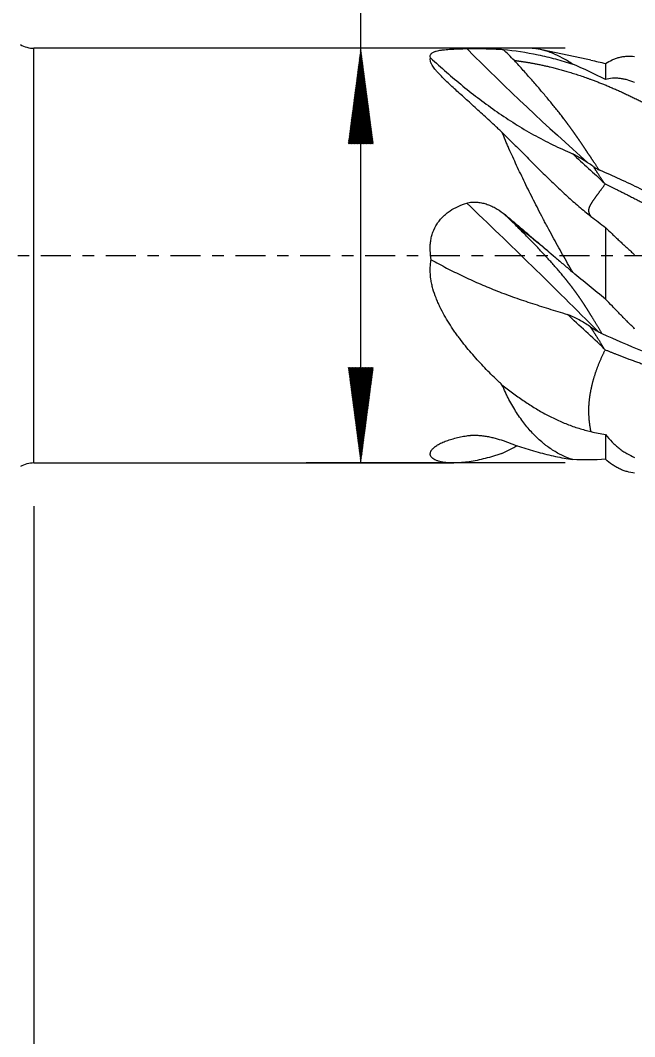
# Model space of a CAD drawing. Header units: millimetres. Extents: x -61 to 96, y -62 to 34.
# Drawn here: x 3.5 to 26, y -28.63 to 8.62 of the extents above; entities that cross this region are included whole.
import ezdxf

# ---------------------------------------------------------------- set-up
doc = ezdxf.new("R2010")
doc.units = ezdxf.units.MM
doc.linetypes.add('CENTER', pattern=[47.5, 22, -8.5, 8.5, -8.5])
for name, color, linetype in [('1', 4, 'Continuous'), ('SK2', 7, 'Continuous'), ('SK4', 2, 'CENTER')]:
    doc.layers.add(name, color=color, linetype=linetype)
doc.styles.add('iso_b_vert', font='simplex.shx')
doc.dimstyles.get("Standard").update_dxf_attribs({"dimtxt": 0.18, "dimasz": 0.18, "dimexe": 0.18, "dimexo": 0.0625, "dimgap": 0.09, "dimtad": 1, "dimzin": 0, "dimdsep": 52, "dimtxsty": 'Standard', "dimcen": 0.09, "dimadec": 0, "dimazin": 0, "dimtfac": 1, "dimtdec": 4, "dimtofl": 0, "dimtmove": 0, "dimatfit": 3, "dimfxl": 1, "dimtolj": 1, "dimtzin": 0, "dimarcsym": 0})

# ---------------------------------------------------------------- blocks, each defined once
blk = doc.blocks.new('_U0')
at = {"layer": 'SK2', "lineweight": 13}
for p, q in [((0, -1.5875), (0, -49.169225)), ((76, -9.6375), (76, -49.169225)), ((76, -47.169225), (0, -47.169225))]:
    blk.add_line(p, q, dxfattribs=at)
at = {"layer": 'SK2', "lineweight": 18}
for points in [[(0, -47.169225), (3.499998, -46.708441), (3.500002, -47.630009)], [(76, -47.169225), (72.500002, -47.630009), (72.499998, -46.708441)]]:
    blk.add_solid(points, dxfattribs=at)
at = {"layer": 'SK2', "lineweight": 18, "insert": (36.095034, -46.136591), "char_height": 3.5, "attachment_point": 7, "line_spacing_factor": 1.084337, "style": 'iso_b_vert'}
blk.add_mtext('\\W0.6740;76', dxfattribs=at)
blk = doc.blocks.new('_U2')
at = {"layer": 'SK2', "lineweight": 13}
for p, q in [((3.997679, -9.1875), (3.997679, -42.169225)), ((76, -9.6375), (76, -42.169225)), ((76, -40.169225), (3.997679, -40.169225))]:
    blk.add_line(p, q, dxfattribs=at)
at = {"layer": 'SK2', "lineweight": 18}
for points in [[(3.997679, -40.169225), (7.497677, -39.708441), (7.497681, -40.630009)], [(76, -40.169225), (72.500002, -40.630009), (72.499998, -39.708441)]]:
    blk.add_solid(points, dxfattribs=at)
at = {"layer": 'SK2', "lineweight": 18, "insert": (38.093873, -39.136591), "char_height": 3.5, "attachment_point": 7, "line_spacing_factor": 1.084337, "style": 'iso_b_vert'}
blk.add_mtext('\\W0.6740;72', dxfattribs=at)

msp = doc.modelspace()

# ---------------------------------------------------------------- hatches: boundary and pattern name
at = {"layer": 'SK2', "lineweight": 13}
h = msp.add_hatch(dxfattribs=at)
h.set_pattern_fill('ANSI31', color=256, scale=0.0062, style=0)
h.paths.add_polyline_path([(15.968, 7.6), (16.429, 4.1), (15.508, 4.1)])
h = msp.add_hatch(dxfattribs=at)
h.set_pattern_fill('ANSI31', color=256, scale=0.0062, style=0)
h.paths.add_polyline_path([(15.968, -7.6), (15.508, -4.1), (16.429, -4.1)])

# ---------------------------------------------------------------- linework, layer by layer
at = {"layer": '1', "lineweight": 13}
for p, q in [((3.998, 0), (3.998, 7.6)), ((3.998, -7.6), (3.998, 0))]:
    msp.add_line(p, q, dxfattribs=at)
at = {"layer": '1', "lineweight": 18}
for p, q in [((22.141, 7.6), (3.998, 7.6)), ((3.998, -7.6), (19.372, -7.6))]:
    msp.add_line(p, q, dxfattribs=at)
for centre, start, end in [((3.998, 8.6), 240, 270), ((3.998, -8.6), 90, 120)]:
    msp.add_arc(centre, 1, start, end, dxfattribs=at)
at = {"layer": '1', "lineweight": 13}
for centre, major_axis, ratio, start_param, end_param in [((32.774, 56.264), (33.483, -65.058), 0.536783, -1.034825, -0.940637), ((32.774, 53.386), (35.331, -64.073), 0.51584, -1.006905, -0.982443), ((32.774, -33.511), (47.047, -56.038), 0.201331, 1.97454, 2.076612), ((32.774, -40.65), (45.947, -56.943), 0.266063, 2.05303, 2.081405)]:
    msp.add_ellipse(centre, major_axis=major_axis, ratio=ratio, start_param=start_param, end_param=end_param, dxfattribs=at)
at = {"layer": '1', "lineweight": 18}
for points, degree, knots in [([(18.52, 7.247), (18.51, 7.278), (18.507, 7.307), (18.516, 7.348), (18.521, 7.362), (18.532, 7.381), (18.536, 7.387), (18.546, 7.399), (18.552, 7.405), (18.582, 7.433), (18.616, 7.453), (18.671, 7.475), (18.683, 7.479), (18.707, 7.487), (18.746, 7.499), (18.819, 7.516), (18.885, 7.528), (18.938, 7.535), (18.956, 7.538), (18.993, 7.543), (19.012, 7.545), (19.11, 7.555), (19.193, 7.562), (19.324, 7.57), (19.369, 7.572), (19.461, 7.576), (19.508, 7.578), (19.651, 7.583), (19.749, 7.585), (19.848, 7.587)], 3, [0, 0, 0, 0, 0.125, 0.125, 0.1875, 0.1875, 0.21875, 0.21875, 0.25, 0.25, 0.375, 0.375, 0.40625, 0.40625, 0.4375, 0.5, 0.5625, 0.5625, 0.59375, 0.59375, 0.625, 0.625, 0.75, 0.75, 0.8125, 0.8125, 0.875, 0.875, 1, 1, 1, 1]), ([(19.848, 7.587), (19.877, 7.588), (19.906, 7.588), (19.95, 7.589), (19.965, 7.589), (19.995, 7.589), (20.01, 7.589), (20.086, 7.59), (20.146, 7.59), (20.236, 7.589), (20.265, 7.589), (20.31, 7.589), (20.325, 7.589), (20.355, 7.588), (20.37, 7.588), (20.444, 7.587), (20.501, 7.586), (20.615, 7.584), (20.671, 7.583), (20.78, 7.579), (20.834, 7.577), (20.913, 7.573), (20.939, 7.572), (20.99, 7.569), (21.016, 7.568), (21.09, 7.563), (21.139, 7.56), (21.186, 7.556)], 3, [0, 0, 0, 0, 0.0625, 0.0625, 0.09375, 0.09375, 0.125, 0.125, 0.25, 0.25, 0.3125, 0.3125, 0.34375, 0.34375, 0.375, 0.375, 0.5, 0.5, 0.625, 0.625, 0.75, 0.75, 0.8125, 0.8125, 0.875, 0.875, 1, 1, 1, 1]), ([(21.185, 7.556), (21.611, 7.517), (22.035, 7.452), (22.672, 7.316), (22.884, 7.265), (23.203, 7.178), (23.309, 7.148), (23.522, 7.084), (23.629, 7.051), (23.735, 7.016)], 3, [0, 0, 0, 0, 0.5, 0.5, 0.75, 0.75, 0.875, 0.875, 1, 1, 1, 1]), ([(23.735, 7.016), (23.608, 7.1), (23.482, 7.175), (23.235, 7.308), (23.113, 7.366), (22.933, 7.439), (22.873, 7.461), (22.784, 7.491), (22.755, 7.5), (22.696, 7.517), (22.667, 7.525), (22.521, 7.563), (22.408, 7.583), (22.244, 7.598), (22.19, 7.6), (22.138, 7.6)], 3, [0, 0, 0, 0, 0.222674, 0.222674, 0.445347, 0.445347, 0.556684, 0.556684, 0.612353, 0.612353, 0.668021, 0.668021, 0.890695, 0.890695, 1, 1, 1, 1]), ([(21.14, 4.52), (21.103, 4.555), (21.065, 4.591), (20.991, 4.661), (20.953, 4.696), (20.842, 4.801), (20.768, 4.87), (20.548, 5.074), (20.403, 5.207), (20.118, 5.466), (19.978, 5.592), (19.773, 5.777), (19.706, 5.837), (19.573, 5.958), (19.508, 6.017), (19.38, 6.133), (19.318, 6.19), (19.197, 6.303), (19.138, 6.358), (19.026, 6.466), (18.972, 6.519), (18.869, 6.624), (18.821, 6.675), (18.765, 6.737), (18.754, 6.75), (18.733, 6.775), (18.701, 6.812), (18.673, 6.848), (18.619, 6.918), (18.589, 6.964), (18.559, 7.019), (18.553, 7.03), (18.543, 7.052), (18.538, 7.062), (18.526, 7.094), (18.52, 7.115), (18.507, 7.175), (18.508, 7.212), (18.52, 7.247)], 3, [0, 0, 0, 0, 0.03125, 0.03125, 0.0625, 0.0625, 0.125, 0.125, 0.25, 0.25, 0.375, 0.375, 0.4375, 0.4375, 0.5, 0.5, 0.5625, 0.5625, 0.625, 0.625, 0.6875, 0.6875, 0.75, 0.75, 0.765625, 0.765625, 0.78125, 0.8125, 0.8125, 0.875, 0.875, 0.890625, 0.890625, 0.90625, 0.90625, 0.9375, 0.9375, 1, 1, 1, 1]), ([(18.52, 7.247), (18.713, 7.07), (18.909, 6.895), (19.305, 6.551), (19.505, 6.382), (19.911, 6.051), (20.117, 5.889), (20.535, 5.572), (20.747, 5.418), (21.177, 5.118), (21.396, 4.973), (21.841, 4.694), (22.067, 4.56), (22.527, 4.304), (22.761, 4.182), (23.237, 3.95), (23.478, 3.84), (23.723, 3.736)], 3, [0, 0, 0, 0, 0.125, 0.125, 0.25, 0.25, 0.375, 0.375, 0.5, 0.5, 0.625, 0.625, 0.75, 0.75, 0.875, 0.875, 1, 1, 1, 1]), ([(24.706, 3.138), (24.697, 3.15), (24.68, 3.174), (24.655, 3.21), (24.631, 3.246), (24.607, 3.28), (24.584, 3.314), (24.562, 3.347), (24.54, 3.379), (24.519, 3.41), (24.498, 3.44), (24.478, 3.47), (24.459, 3.499), (24.441, 3.526), (24.423, 3.553), (24.405, 3.579), (24.389, 3.604), (24.373, 3.629), (24.357, 3.652), (24.342, 3.674), (24.328, 3.696), (24.315, 3.716), (24.302, 3.736), (24.29, 3.755), (24.278, 3.772), (24.267, 3.789), (24.257, 3.805), (24.247, 3.82), (24.238, 3.834), (24.23, 3.846), (24.222, 3.858), (24.215, 3.869), (24.208, 3.879), (24.203, 3.888), (24.197, 3.896), (24.193, 3.903), (24.189, 3.909), (24.186, 3.914), (24.183, 3.918), (24.181, 3.921), (24.18, 3.923), (24.177, 3.928), (24.172, 3.935), (24.165, 3.945), (24.159, 3.955), (24.152, 3.965), (24.145, 3.975), (24.139, 3.984), (24.132, 3.994), (24.125, 4.004), (24.119, 4.014), (24.112, 4.024), (24.105, 4.034), (24.098, 4.044), (24.092, 4.054), (24.085, 4.064), (24.078, 4.074), (24.072, 4.084), (24.065, 4.094), (24.058, 4.104), (24.051, 4.113), (24.045, 4.123), (24.038, 4.133), (24.031, 4.143), (24.024, 4.153), (24.018, 4.163), (24.011, 4.173), (24.004, 4.183), (23.997, 4.193), (23.991, 4.202), (23.984, 4.212), (23.977, 4.222), (23.97, 4.232), (23.964, 4.242), (23.957, 4.252), (23.95, 4.261), (23.943, 4.271), (23.936, 4.281), (23.93, 4.291), (23.923, 4.301), (23.916, 4.31), (23.909, 4.32), (23.902, 4.33), (23.896, 4.34), (23.889, 4.35), (23.882, 4.359), (23.875, 4.369), (23.868, 4.379), (23.862, 4.389), (23.855, 4.398), (23.848, 4.408), (23.841, 4.418), (23.834, 4.427), (23.827, 4.437), (23.821, 4.447), (23.814, 4.457), (23.807, 4.466), (23.8, 4.476), (23.793, 4.486), (23.786, 4.495), (23.779, 4.505), (23.773, 4.515), (23.766, 4.524), (23.759, 4.534), (23.752, 4.544), (23.745, 4.553), (23.738, 4.563), (23.731, 4.572), (23.724, 4.582), (23.718, 4.592), (23.711, 4.601), (23.704, 4.611), (23.697, 4.62), (23.69, 4.63), (23.683, 4.64), (23.676, 4.649), (23.669, 4.659), (23.662, 4.668), (23.655, 4.678), (23.648, 4.687), (23.642, 4.697), (23.635, 4.706), (23.628, 4.716), (23.621, 4.725), (23.614, 4.735), (23.607, 4.744), (23.6, 4.754), (23.593, 4.763), (23.586, 4.773), (23.579, 4.782), (23.572, 4.791), (23.565, 4.801), (23.558, 4.81), (23.551, 4.82), (23.544, 4.829), (23.537, 4.838), (23.53, 4.848), (23.523, 4.857), (23.517, 4.867), (23.51, 4.876), (23.503, 4.885), (23.496, 4.895), (23.489, 4.904), (23.482, 4.913), (23.475, 4.923), (23.468, 4.932), (23.461, 4.941), (23.454, 4.95), (23.447, 4.96), (23.44, 4.969), (23.433, 4.978), (23.426, 4.987), (23.419, 4.997), (23.412, 5.006), (23.405, 5.015), (23.363, 5.07), (23.286, 5.17), (23.17, 5.318), (23.049, 5.469), (22.924, 5.623), (22.794, 5.78), (22.659, 5.941), (22.52, 6.104), (22.376, 6.271), (22.228, 6.442), (22.076, 6.615), (21.919, 6.792), (21.758, 6.972), (21.648, 7.093), (21.593, 7.154)], 3, [0, 0, 0, 0, 0.009684, 0.019126, 0.028325, 0.037283, 0.046, 0.054474, 0.062706, 0.070696, 0.078444, 0.085951, 0.093215, 0.100238, 0.107019, 0.113558, 0.119854, 0.12591, 0.131723, 0.137294, 0.142624, 0.147712, 0.152557, 0.157162, 0.161524, 0.165645, 0.169524, 0.173161, 0.176557, 0.179711, 0.182623, 0.185293, 0.187722, 0.189909, 0.191855, 0.193559, 0.195022, 0.196242, 0.197222, 0.197959, 0.198455, 0.19871, 0.201151, 0.20359, 0.206028, 0.208464, 0.210898, 0.213331, 0.215761, 0.21819, 0.220617, 0.223043, 0.225466, 0.227888, 0.230308, 0.232727, 0.235143, 0.237558, 0.239971, 0.242382, 0.244792, 0.2472, 0.249606, 0.25201, 0.254413, 0.256813, 0.259213, 0.26161, 0.264005, 0.266399, 0.268791, 0.271182, 0.27357, 0.275957, 0.278342, 0.280725, 0.283107, 0.285487, 0.287865, 0.290241, 0.292616, 0.294989, 0.29736, 0.299729, 0.302097, 0.304463, 0.306827, 0.309189, 0.31155, 0.313909, 0.316266, 0.318622, 0.320975, 0.323327, 0.325678, 0.328026, 0.330373, 0.332718, 0.335061, 0.337403, 0.339743, 0.342081, 0.344418, 0.346752, 0.349085, 0.351417, 0.353746, 0.356074, 0.3584, 0.360724, 0.363047, 0.365368, 0.367687, 0.370005, 0.372321, 0.374635, 0.376947, 0.379258, 0.381567, 0.383874, 0.386179, 0.388483, 0.390785, 0.393085, 0.395384, 0.397681, 0.399976, 0.40227, 0.404562, 0.406852, 0.40914, 0.411427, 0.413712, 0.415995, 0.418277, 0.420557, 0.422835, 0.425112, 0.427386, 0.429659, 0.431931, 0.434201, 0.436469, 0.438735, 0.441, 0.443263, 0.445524, 0.447783, 0.450041, 0.452298, 0.454552, 0.456805, 0.459056, 0.461306, 0.463553, 0.465799, 0.501096, 0.537352, 0.574568, 0.612748, 0.651894, 0.692006, 0.733086, 0.775137, 0.81816, 0.862157, 0.907128, 0.953075, 1, 1, 1, 1]), ([(21.593, 7.154), (21.981, 7.106), (22.465, 7.025), (23.095, 6.885), (23.871, 6.66), (24.743, 6.335), (25.325, 6.091), (25.954, 5.797), (26.584, 5.475), (27.166, 5.153), (27.796, 4.78), (28.426, 4.381), (29.056, 3.961), (29.637, 3.556), (30.267, 3.099), (30.897, 2.628), (31.527, 2.143), (32.157, 1.647), (32.707, 1.206), (33.112, 0.879), (33.372, 0.669), (33.534, 0.537), (33.551, 0.523)], 5, [0, 0, 0, 0, 0, 0, 0.162097, 0.202621, 0.263407, 0.324194, 0.364718, 0.405242, 0.466028, 0.526815, 0.567339, 0.628125, 0.66865, 0.729436, 0.76996, 0.830746, 0.891533, 0.932057, 0.992843, 1, 1, 1, 1, 1, 1]), ([(24.933, 7.039), (25.009, 7.091), (25.089, 7.137), (25.193, 7.184), (25.214, 7.193), (25.257, 7.21), (25.279, 7.218), (25.344, 7.241), (25.433, 7.267), (25.524, 7.285), (25.593, 7.296), (25.617, 7.299), (25.664, 7.304), (25.687, 7.306), (25.805, 7.314), (25.902, 7.312), (26, 7.302)], 3, [0, 0, 0, 0, 0.25, 0.25, 0.3125, 0.3125, 0.375, 0.375, 0.5, 0.625, 0.625, 0.6875, 0.6875, 0.75, 0.75, 1, 1, 1, 1]), ([(24.933, 7.039), (24.933, 7.037), (24.933, 7.018), (24.933, 6.94), (24.933, 6.739), (24.933, 6.551), (24.933, 6.453)], 3, [0, 0, 0, 0, 0.040889, 0.376655, 0.71242, 1, 1, 1, 1]), ([(26, 6.341), (25.905, 6.381), (25.812, 6.414), (25.697, 6.446), (25.674, 6.452), (25.629, 6.463), (25.606, 6.468), (25.538, 6.481), (25.448, 6.496), (25.359, 6.502), (25.293, 6.504), (25.271, 6.504), (25.228, 6.503), (25.206, 6.502), (25.099, 6.494), (25.015, 6.479), (24.933, 6.453)], 3, [0, 0, 0, 0, 0.25, 0.25, 0.3125, 0.3125, 0.375, 0.375, 0.5, 0.625, 0.625, 0.6875, 0.6875, 0.75, 0.75, 1, 1, 1, 1]), ([(21.14, 4.52), (21.267, 4.394), (21.395, 4.266), (21.652, 4.01), (21.781, 3.88), (22.041, 3.619), (22.171, 3.488), (22.37, 3.29), (22.436, 3.224), (22.57, 3.092), (22.637, 3.026), (22.839, 2.828), (22.974, 2.697), (23.249, 2.436), (23.388, 2.307), (23.669, 2.051), (23.812, 1.925), (24.102, 1.677), (24.25, 1.556), (24.401, 1.437)], 3, [0, 0, 0, 0, 0.125, 0.125, 0.25, 0.25, 0.375, 0.375, 0.4375, 0.4375, 0.5, 0.5, 0.625, 0.625, 0.75, 0.75, 0.875, 0.875, 1, 1, 1, 1]), ([(23.735, -0.612), (23.608, -0.394), (23.482, -0.175), (23.235, 0.263), (23.113, 0.483), (22.933, 0.814), (22.843, 0.98), (22.755, 1.147), (22.696, 1.258), (22.667, 1.313), (22.521, 1.591), (22.408, 1.811), (22.188, 2.246), (22.081, 2.461), (21.874, 2.887), (21.774, 3.098), (21.629, 3.41), (21.581, 3.513), (21.488, 3.719), (21.442, 3.821), (21.374, 3.973), (21.352, 4.024), (21.308, 4.124), (21.286, 4.175), (21.222, 4.324), (21.181, 4.423), (21.14, 4.52)], 3, [0, 0, 0, 0, 0.125, 0.125, 0.25, 0.25, 0.3125, 0.34375, 0.34375, 0.375, 0.375, 0.5, 0.5, 0.625, 0.625, 0.75, 0.75, 0.8125, 0.8125, 0.875, 0.875, 0.90625, 0.90625, 0.9375, 0.9375, 1, 1, 1, 1]), ([(23.723, 3.736), (23.736, 3.731), (23.749, 3.725), (23.775, 3.713), (23.788, 3.707), (23.825, 3.688), (23.85, 3.674), (23.923, 3.634), (23.97, 3.607), (24.063, 3.55), (24.109, 3.522), (24.2, 3.464), (24.245, 3.435), (24.29, 3.406)], 3, [0, 0, 0, 0, 0.0625, 0.0625, 0.125, 0.125, 0.25, 0.25, 0.5, 0.5, 0.75, 0.75, 1, 1, 1, 1]), ([(24.888, 2.665), (24.879, 2.677), (24.862, 2.702), (24.837, 2.739), (24.812, 2.775), (24.787, 2.811), (24.763, 2.846), (24.74, 2.881), (24.717, 2.915), (24.695, 2.949), (24.673, 2.982), (24.651, 3.014), (24.63, 3.046), (24.61, 3.077), (24.59, 3.107), (24.57, 3.137), (24.551, 3.166), (24.532, 3.195), (24.514, 3.223), (24.502, 3.241), (24.497, 3.25)], 3, [0, 0, 0, 0, 0.065941, 0.130661, 0.19416, 0.256437, 0.317492, 0.377326, 0.435937, 0.493327, 0.549495, 0.60444, 0.658163, 0.710664, 0.761942, 0.811999, 0.860833, 0.908444, 0.954833, 1, 1, 1, 1]), ([(24.501, 3.255), (24.534, 3.233), (24.568, 3.211), (24.637, 3.17), (24.673, 3.15), (24.71, 3.132)], 3, [0, 0, 0, 0, 0.5, 0.5, 1, 1, 1, 1]), ([(24.704, 3.146), (25.202, 2.93), (25.698, 2.7), (26.443, 2.337), (26.815, 2.152), (27.188, 1.96), (27.437, 1.832), (27.562, 1.767), (28.183, 1.44), (28.677, 1.172), (29.663, 0.629), (30.155, 0.354), (31.14, -0.197), (31.632, -0.473), (32.374, -0.884), (32.622, -1.02), (32.995, -1.223), (33.12, -1.291), (33.368, -1.425), (33.99, -1.757), (34.61, -2.078), (35.354, -2.446), (35.603, -2.566), (35.976, -2.742), (36.1, -2.8), (36.349, -2.914), (36.97, -3.195), (37.59, -3.452), (38.233, -3.697), (38.38, -3.752), (38.528, -3.805)], 3, [0, 0, 0, 0, 0.107573, 0.107573, 0.16136, 0.188253, 0.188253, 0.215146, 0.215146, 0.322719, 0.322719, 0.430293, 0.430293, 0.537866, 0.537866, 0.591652, 0.591652, 0.618546, 0.618546, 0.645439, 0.753012, 0.753012, 0.806799, 0.806799, 0.833692, 0.833692, 0.860585, 0.968158, 0.968158, 1, 1, 1, 1]), ([(24.401, 1.437), (24.399, 1.44), (24.395, 1.447), (24.388, 1.456), (24.382, 1.465), (24.377, 1.474), (24.371, 1.483), (24.366, 1.492), (24.361, 1.501), (24.357, 1.51), (24.353, 1.519), (24.349, 1.528), (24.345, 1.537), (24.341, 1.546), (24.338, 1.555), (24.335, 1.564), (24.333, 1.573), (24.33, 1.583), (24.328, 1.592), (24.327, 1.601), (24.325, 1.61), (24.324, 1.62), (24.323, 1.629), (24.323, 1.638), (24.322, 1.648), (24.323, 1.657), (24.323, 1.667), (24.324, 1.677), (24.325, 1.687), (24.326, 1.696), (24.327, 1.706), (24.329, 1.716), (24.332, 1.726), (24.334, 1.737), (24.337, 1.747), (24.341, 1.758), (24.344, 1.769), (24.348, 1.78), (24.353, 1.792), (24.358, 1.803), (24.363, 1.815), (24.369, 1.828), (24.375, 1.84), (24.382, 1.853), (24.389, 1.867), (24.396, 1.88), (24.404, 1.894), (24.413, 1.908), (24.422, 1.923), (24.431, 1.938), (24.441, 1.954), (24.451, 1.97), (24.461, 1.986), (24.473, 2.003), (24.484, 2.02), (24.496, 2.038), (24.509, 2.056), (24.522, 2.075), (24.536, 2.094), (24.55, 2.114), (24.564, 2.134), (24.579, 2.155), (24.595, 2.177), (24.611, 2.199), (24.627, 2.222), (24.644, 2.245), (24.662, 2.269), (24.68, 2.293), (24.699, 2.319), (24.718, 2.345), (24.737, 2.371), (24.757, 2.399), (24.778, 2.427), (24.799, 2.455), (24.821, 2.485), (24.843, 2.515), (24.865, 2.546), (24.888, 2.578), (24.904, 2.6), (24.912, 2.611)], 3, [0, 0, 0, 0, 0.010452, 0.020908, 0.031369, 0.041836, 0.052309, 0.062788, 0.073275, 0.083769, 0.094272, 0.104784, 0.115305, 0.125836, 0.136377, 0.14693, 0.157494, 0.16807, 0.178659, 0.189261, 0.199877, 0.210507, 0.221152, 0.231812, 0.242489, 0.253181, 0.263891, 0.274617, 0.285362, 0.296126, 0.306908, 0.31771, 0.328531, 0.339585, 0.350789, 0.362146, 0.373655, 0.385317, 0.397132, 0.409102, 0.421226, 0.433505, 0.44594, 0.458531, 0.471278, 0.484182, 0.497243, 0.510462, 0.523839, 0.537374, 0.551068, 0.564921, 0.578933, 0.593105, 0.607437, 0.621929, 0.636582, 0.651395, 0.666369, 0.681505, 0.696803, 0.712262, 0.727883, 0.743666, 0.759611, 0.77572, 0.791991, 0.808424, 0.825022, 0.841782, 0.858706, 0.875793, 0.893045, 0.91046, 0.928039, 0.945783, 0.963691, 0.981763, 1, 1, 1, 1]), ([(24.9, 2.638), (25.288, 2.452), (25.772, 2.211), (26.402, 1.887), (27.178, 1.473), (28.05, 0.993), (28.631, 0.668), (29.261, 0.313), (29.891, -0.043), (30.473, -0.371), (31.103, -0.726), (31.733, -1.076), (32.363, -1.421), (32.944, -1.733), (33.574, -2.063), (34.204, -2.383), (34.834, -2.691), (35.464, -2.985), (36.094, -3.263), (36.724, -3.526), (37.306, -3.753), (37.936, -3.98), (38.435, -4.145), (38.837, -4.267), (39.093, -4.341), (39.253, -4.385), (39.268, -4.389)], 5, [0, 0, 0, 0, 0, 0, 0.134913, 0.168641, 0.219234, 0.269826, 0.303554, 0.337282, 0.387875, 0.438467, 0.472195, 0.522788, 0.556516, 0.607108, 0.640837, 0.691429, 0.742021, 0.77575, 0.826342, 0.86007, 0.910663, 0.944391, 0.994983, 1, 1, 1, 1, 1, 1]), ([(18.549, -0.15), (18.529, -0.039), (18.516, 0.074), (18.51, 0.216), (18.51, 0.245), (18.51, 0.302), (18.512, 0.388), (18.52, 0.473), (18.536, 0.585), (18.547, 0.64), (18.567, 0.723), (18.574, 0.751), (18.591, 0.805), (18.6, 0.833), (18.649, 0.966), (18.699, 1.067), (18.775, 1.185), (18.791, 1.208), (18.824, 1.254), (18.842, 1.277), (18.896, 1.343), (18.972, 1.426), (19.056, 1.502), (19.122, 1.555), (19.144, 1.572), (19.19, 1.606), (19.213, 1.623), (19.331, 1.702), (19.43, 1.756), (19.634, 1.851), (19.74, 1.892), (19.848, 1.926)], 3, [0, 0, 0, 0, 0.125, 0.125, 0.15625, 0.15625, 0.1875, 0.25, 0.25, 0.3125, 0.3125, 0.34375, 0.34375, 0.375, 0.375, 0.5, 0.5, 0.53125, 0.53125, 0.5625, 0.5625, 0.625, 0.6875, 0.6875, 0.71875, 0.71875, 0.75, 0.75, 0.875, 0.875, 1, 1, 1, 1]), ([(19.848, 1.926), (19.877, 1.935), (19.907, 1.943), (19.966, 1.954), (19.996, 1.958), (20.055, 1.964), (20.085, 1.965), (20.131, 1.965), (20.146, 1.965), (20.176, 1.964), (20.191, 1.963), (20.267, 1.958), (20.326, 1.949), (20.443, 1.926), (20.501, 1.91), (20.587, 1.883), (20.615, 1.873), (20.671, 1.852), (20.699, 1.84), (20.782, 1.805), (20.835, 1.779), (20.992, 1.694), (21.091, 1.63), (21.186, 1.557)], 3, [0, 0, 0, 0, 0.0625, 0.0625, 0.125, 0.125, 0.1875, 0.1875, 0.21875, 0.21875, 0.25, 0.25, 0.375, 0.375, 0.5, 0.5, 0.5625, 0.5625, 0.625, 0.625, 0.75, 0.75, 1, 1, 1, 1]), ([(21.185, 1.557), (21.611, 1.201), (22.035, 0.841), (22.672, 0.297), (22.884, 0.116), (23.203, -0.157), (23.309, -0.248), (23.522, -0.43), (23.629, -0.521), (23.735, -0.612)], 3, [0, 0, 0, 0, 0.5, 0.5, 0.75, 0.75, 0.875, 0.875, 1, 1, 1, 1]), ([(24.796, -2.852), (24.788, -2.837), (24.77, -2.808), (24.745, -2.764), (24.719, -2.721), (24.695, -2.68), (24.671, -2.639), (24.648, -2.6), (24.625, -2.561), (24.603, -2.524), (24.581, -2.488), (24.56, -2.452), (24.539, -2.418), (24.519, -2.385), (24.5, -2.353), (24.481, -2.321), (24.463, -2.291), (24.445, -2.262), (24.428, -2.234), (24.412, -2.207), (24.396, -2.181), (24.38, -2.155), (24.366, -2.131), (24.351, -2.108), (24.338, -2.086), (24.324, -2.064), (24.312, -2.044), (24.3, -2.025), (24.288, -2.006), (24.278, -1.989), (24.267, -1.972), (24.257, -1.957), (24.248, -1.942), (24.24, -1.928), (24.232, -1.915), (24.224, -1.903), (24.217, -1.892), (24.211, -1.882), (24.205, -1.873), (24.2, -1.865), (24.195, -1.858), (24.191, -1.851), (24.188, -1.846), (24.185, -1.841), (24.183, -1.837), (24.181, -1.835), (24.18, -1.833), (24.177, -1.828), (24.172, -1.821), (24.165, -1.811), (24.159, -1.801), (24.152, -1.791), (24.145, -1.781), (24.139, -1.77), (24.132, -1.76), (24.125, -1.75), (24.119, -1.74), (24.112, -1.73), (24.105, -1.72), (24.098, -1.71), (24.092, -1.7), (24.085, -1.69), (24.078, -1.68), (24.072, -1.67), (24.065, -1.66), (24.058, -1.65), (24.051, -1.64), (24.045, -1.63), (24.038, -1.62), (24.031, -1.611), (24.024, -1.601), (24.018, -1.591), (24.011, -1.581), (24.004, -1.571), (23.997, -1.561), (23.991, -1.552), (23.984, -1.542), (23.977, -1.532), (23.97, -1.523), (23.964, -1.513), (23.957, -1.503), (23.95, -1.494), (23.943, -1.484), (23.936, -1.474), (23.93, -1.465), (23.923, -1.455), (23.916, -1.445), (23.909, -1.436), (23.902, -1.426), (23.896, -1.417), (23.889, -1.407), (23.882, -1.398), (23.875, -1.388), (23.868, -1.379), (23.862, -1.369), (23.855, -1.36), (23.848, -1.351), (23.841, -1.341), (23.834, -1.332), (23.827, -1.322), (23.821, -1.313), (23.814, -1.304), (23.807, -1.294), (23.8, -1.285), (23.793, -1.276), (23.786, -1.266), (23.779, -1.257), (23.773, -1.248), (23.766, -1.239), (23.759, -1.229), (23.752, -1.22), (23.745, -1.211), (23.738, -1.202), (23.731, -1.193), (23.724, -1.184), (23.718, -1.174), (23.711, -1.165), (23.704, -1.156), (23.697, -1.147), (23.69, -1.138), (23.683, -1.129), (23.676, -1.12), (23.669, -1.111), (23.662, -1.102), (23.655, -1.093), (23.648, -1.084), (23.642, -1.075), (23.635, -1.066), (23.628, -1.057), (23.621, -1.048), (23.614, -1.039), (23.607, -1.03), (23.6, -1.021), (23.593, -1.012), (23.586, -1.004), (23.579, -0.995), (23.572, -0.986), (23.565, -0.977), (23.558, -0.968), (23.551, -0.959), (23.544, -0.951), (23.537, -0.942), (23.53, -0.933), (23.523, -0.924), (23.517, -0.916), (23.51, -0.907), (23.503, -0.898), (23.496, -0.889), (23.489, -0.881), (23.482, -0.872), (23.475, -0.863), (23.468, -0.855), (23.461, -0.846), (23.454, -0.837), (23.447, -0.829), (23.44, -0.82), (23.433, -0.812), (23.426, -0.803), (23.419, -0.795), (23.412, -0.786), (23.405, -0.777), (23.363, -0.727), (23.286, -0.634), (23.17, -0.498), (23.049, -0.36), (22.924, -0.22), (22.794, -0.077), (22.659, 0.069), (22.52, 0.218), (22.376, 0.369), (22.228, 0.522), (22.076, 0.679), (21.919, 0.838), (21.758, 1.001), (21.648, 1.11), (21.593, 1.165)], 3, [0, 0, 0, 0, 0.009563, 0.018919, 0.028067, 0.037007, 0.04574, 0.054265, 0.062583, 0.070693, 0.078595, 0.08629, 0.093777, 0.101056, 0.108128, 0.114992, 0.121649, 0.128098, 0.134339, 0.140373, 0.146199, 0.151818, 0.157229, 0.162432, 0.167428, 0.172216, 0.176797, 0.181171, 0.185337, 0.189295, 0.193046, 0.196589, 0.199925, 0.203054, 0.205975, 0.208689, 0.211195, 0.213494, 0.215586, 0.21747, 0.219147, 0.220616, 0.221879, 0.222933, 0.223781, 0.224421, 0.224854, 0.225079, 0.22744, 0.229799, 0.232157, 0.234512, 0.236866, 0.239219, 0.24157, 0.243918, 0.246266, 0.248611, 0.250955, 0.253297, 0.255638, 0.257977, 0.260314, 0.262649, 0.264983, 0.267315, 0.269645, 0.271973, 0.2743, 0.276625, 0.278949, 0.281271, 0.283591, 0.285909, 0.288226, 0.290541, 0.292854, 0.295166, 0.297476, 0.299784, 0.302091, 0.304396, 0.306699, 0.309, 0.3113, 0.313598, 0.315895, 0.31819, 0.320483, 0.322774, 0.325064, 0.327352, 0.329638, 0.331923, 0.334206, 0.336487, 0.338767, 0.341045, 0.343321, 0.345596, 0.347869, 0.35014, 0.35241, 0.354677, 0.356944, 0.359208, 0.361471, 0.363732, 0.365992, 0.36825, 0.370506, 0.372761, 0.375013, 0.377265, 0.379514, 0.381762, 0.384008, 0.386253, 0.388496, 0.390737, 0.392977, 0.395215, 0.397451, 0.399685, 0.401918, 0.40415, 0.406379, 0.408607, 0.410834, 0.413058, 0.415281, 0.417503, 0.419722, 0.42194, 0.424157, 0.426372, 0.428585, 0.430796, 0.433006, 0.435214, 0.437421, 0.439625, 0.441829, 0.44403, 0.44623, 0.448429, 0.450625, 0.45282, 0.455014, 0.457205, 0.459396, 0.461584, 0.463771, 0.465956, 0.46814, 0.470322, 0.472502, 0.474681, 0.476858, 0.479033, 0.481207, 0.483379, 0.517514, 0.552577, 0.588569, 0.625492, 0.663349, 0.702141, 0.74187, 0.782537, 0.824144, 0.866693, 0.910184, 0.954619, 1, 1, 1, 1]), ([(24.933, 1.026), (24.933, 0.991), (24.933, 0.67), (24.933, 0.054), (24.933, -0.79), (24.933, -1.339), (24.933, -1.591)], 3, [0, 0, 0, 0, 0.040889, 0.376655, 0.71242, 1, 1, 1, 1]), ([(24.933, 1.026), (25.009, 0.951), (25.089, 0.874), (25.193, 0.775), (25.214, 0.754), (25.257, 0.714), (25.279, 0.694), (25.344, 0.633), (25.433, 0.55), (25.524, 0.466), (25.593, 0.402), (25.617, 0.381), (25.664, 0.338), (25.687, 0.316), (25.805, 0.208), (25.902, 0.121), (26, 0.033)], 3, [0, 0, 0, 0, 0.25, 0.25, 0.3125, 0.3125, 0.375, 0.375, 0.5, 0.625, 0.625, 0.6875, 0.6875, 0.75, 0.75, 1, 1, 1, 1]), ([(21.14, -4.732), (21.102, -4.696), (21.063, -4.66), (20.986, -4.587), (20.947, -4.551), (20.832, -4.44), (20.756, -4.364), (20.528, -4.135), (20.379, -3.977), (20.085, -3.652), (19.941, -3.483), (19.73, -3.222), (19.661, -3.133), (19.559, -2.997), (19.525, -2.951), (19.458, -2.859), (19.425, -2.813), (19.328, -2.672), (19.264, -2.577), (19.142, -2.383), (19.083, -2.284), (18.97, -2.083), (18.916, -1.98), (18.84, -1.822), (18.815, -1.769), (18.768, -1.661), (18.745, -1.606), (18.681, -1.441), (18.643, -1.329), (18.595, -1.158), (18.581, -1.1), (18.562, -1.013), (18.556, -0.984), (18.545, -0.925), (18.54, -0.895), (18.518, -0.747), (18.509, -0.628), (18.511, -0.449), (18.514, -0.389), (18.524, -0.299), (18.528, -0.269), (18.537, -0.209), (18.542, -0.179), (18.549, -0.15)], 3, [0, 0, 0, 0, 0.03125, 0.03125, 0.0625, 0.0625, 0.125, 0.125, 0.25, 0.25, 0.375, 0.375, 0.4375, 0.4375, 0.46875, 0.46875, 0.5, 0.5, 0.5625, 0.5625, 0.625, 0.625, 0.6875, 0.6875, 0.71875, 0.71875, 0.75, 0.75, 0.8125, 0.8125, 0.84375, 0.84375, 0.859375, 0.859375, 0.875, 0.875, 0.9375, 0.9375, 0.96875, 0.96875, 0.984375, 0.984375, 1, 1, 1, 1]), ([(18.549, -0.15), (18.735, -0.254), (18.923, -0.356), (19.304, -0.553), (19.496, -0.65), (19.886, -0.836), (20.084, -0.926), (20.485, -1.101), (20.688, -1.186), (21.101, -1.349), (21.31, -1.428), (21.737, -1.582), (21.953, -1.656), (22.394, -1.801), (22.617, -1.873), (23.072, -2.014), (23.303, -2.084), (23.537, -2.156)], 3, [0, 0, 0, 0, 0.125, 0.125, 0.25, 0.25, 0.375, 0.375, 0.5, 0.5, 0.625, 0.625, 0.75, 0.75, 0.875, 0.875, 1, 1, 1, 1]), ([(26, -2.679), (25.905, -2.59), (25.812, -2.5), (25.697, -2.385), (25.674, -2.362), (25.629, -2.316), (25.606, -2.293), (25.538, -2.223), (25.448, -2.13), (25.359, -2.038), (25.293, -1.969), (25.271, -1.946), (25.228, -1.9), (25.206, -1.878), (25.099, -1.765), (25.015, -1.676), (24.933, -1.591)], 3, [0, 0, 0, 0, 0.25, 0.25, 0.3125, 0.3125, 0.375, 0.375, 0.5, 0.625, 0.625, 0.6875, 0.6875, 0.75, 0.75, 1, 1, 1, 1]), ([(23.537, -2.156), (23.574, -2.167), (23.611, -2.18), (23.683, -2.209), (23.719, -2.225), (23.79, -2.258), (23.825, -2.275), (23.894, -2.31), (23.928, -2.328), (24.03, -2.384), (24.097, -2.423), (24.23, -2.502), (24.296, -2.543), (24.361, -2.585)], 3, [0, 0, 0, 0, 0.125, 0.125, 0.25, 0.25, 0.375, 0.375, 0.5, 0.5, 0.75, 0.75, 1, 1, 1, 1]), ([(24.888, -3.411), (24.88, -3.397), (24.863, -3.37), (24.837, -3.33), (24.813, -3.29), (24.789, -3.252), (24.765, -3.214), (24.742, -3.177), (24.719, -3.141), (24.697, -3.106), (24.675, -3.071), (24.654, -3.038), (24.633, -3.005), (24.613, -2.973), (24.593, -2.942), (24.573, -2.911), (24.555, -2.882), (24.536, -2.853), (24.518, -2.825), (24.501, -2.798), (24.484, -2.772), (24.467, -2.747), (24.451, -2.722), (24.435, -2.698), (24.42, -2.675), (24.405, -2.652), (24.391, -2.631), (24.382, -2.616), (24.377, -2.609)], 3, [0, 0, 0, 0, 0.049871, 0.098831, 0.146878, 0.194012, 0.240234, 0.285543, 0.329939, 0.373423, 0.415994, 0.457651, 0.498396, 0.538228, 0.577146, 0.615152, 0.652244, 0.688423, 0.72369, 0.758043, 0.791483, 0.82401, 0.855624, 0.886325, 0.916113, 0.944988, 0.972951, 1, 1, 1, 1]), ([(24.794, -2.85), (25.29, -3.079), (25.784, -3.293), (26.525, -3.591), (26.896, -3.733), (27.268, -3.866), (27.462, -3.934), (27.532, -3.958), (27.603, -3.982)], 3, [0, 0, 0, 0, 0.528541, 0.528541, 0.792812, 0.924947, 0.924947, 1, 1, 1, 1]), ([(24.401, -6.45), (24.399, -6.439), (24.395, -6.418), (24.388, -6.386), (24.382, -6.354), (24.377, -6.322), (24.371, -6.289), (24.366, -6.257), (24.361, -6.224), (24.357, -6.192), (24.353, -6.159), (24.349, -6.127), (24.345, -6.094), (24.341, -6.061), (24.338, -6.029), (24.335, -5.996), (24.333, -5.963), (24.33, -5.93), (24.328, -5.897), (24.327, -5.864), (24.325, -5.831), (24.324, -5.797), (24.323, -5.764), (24.323, -5.731), (24.322, -5.697), (24.323, -5.664), (24.323, -5.631), (24.324, -5.597), (24.325, -5.563), (24.326, -5.53), (24.327, -5.496), (24.329, -5.462), (24.332, -5.429), (24.334, -5.394), (24.337, -5.359), (24.341, -5.324), (24.344, -5.288), (24.348, -5.252), (24.353, -5.215), (24.358, -5.178), (24.363, -5.141), (24.369, -5.103), (24.375, -5.065), (24.382, -5.026), (24.389, -4.987), (24.396, -4.948), (24.404, -4.908), (24.413, -4.867), (24.422, -4.827), (24.431, -4.786), (24.441, -4.744), (24.451, -4.703), (24.461, -4.66), (24.473, -4.618), (24.484, -4.575), (24.496, -4.532), (24.509, -4.489), (24.522, -4.445), (24.536, -4.401), (24.55, -4.356), (24.564, -4.312), (24.579, -4.267), (24.595, -4.222), (24.611, -4.176), (24.627, -4.131), (24.644, -4.085), (24.662, -4.039), (24.68, -3.992), (24.699, -3.946), (24.718, -3.899), (24.737, -3.852), (24.757, -3.805), (24.778, -3.758), (24.799, -3.711), (24.821, -3.664), (24.843, -3.617), (24.865, -3.569), (24.888, -3.522), (24.904, -3.49), (24.912, -3.475)], 3, [0, 0, 0, 0, 0.010452, 0.020908, 0.031369, 0.041836, 0.052309, 0.062788, 0.073275, 0.083769, 0.094272, 0.104784, 0.115305, 0.125836, 0.136377, 0.14693, 0.157494, 0.16807, 0.178659, 0.189261, 0.199877, 0.210507, 0.221152, 0.231812, 0.242489, 0.253181, 0.263891, 0.274617, 0.285362, 0.296126, 0.306908, 0.31771, 0.328531, 0.339585, 0.350789, 0.362146, 0.373655, 0.385317, 0.397132, 0.409102, 0.421226, 0.433505, 0.44594, 0.458531, 0.471278, 0.484182, 0.497243, 0.510462, 0.523839, 0.537374, 0.551068, 0.564921, 0.578933, 0.593105, 0.607437, 0.621929, 0.636582, 0.651395, 0.666369, 0.681505, 0.696803, 0.712262, 0.727883, 0.743666, 0.759611, 0.77572, 0.791991, 0.808424, 0.825022, 0.841782, 0.858706, 0.875793, 0.893045, 0.91046, 0.928039, 0.945783, 0.963691, 0.981763, 1, 1, 1, 1]), ([(24.9, -3.443), (25.288, -3.602), (25.772, -3.791), (26.402, -4.019), (27.1, -4.244), (27.797, -4.435), (28.107, -4.513), (28.32, -4.563), (28.387, -4.579)], 5, [0, 0, 0, 0, 0, 0, 0.555845, 0.694806, 0.903248, 1, 1, 1, 1, 1, 1]), ([(21.14, -4.732), (21.267, -4.834), (21.395, -4.934), (21.652, -5.125), (21.781, -5.218), (22.041, -5.395), (22.171, -5.48), (22.37, -5.602), (22.436, -5.642), (22.57, -5.72), (22.637, -5.757), (22.839, -5.867), (22.974, -5.936), (23.249, -6.064), (23.388, -6.124), (23.669, -6.234), (23.812, -6.284), (24.102, -6.375), (24.25, -6.415), (24.401, -6.451)], 3, [0, 0, 0, 0, 0.125, 0.125, 0.25, 0.25, 0.375, 0.375, 0.4375, 0.4375, 0.5, 0.5, 0.625, 0.625, 0.75, 0.75, 0.875, 0.875, 1, 1, 1, 1]), ([(23.735, -7.476), (23.608, -7.436), (23.482, -7.388), (23.235, -7.272), (23.113, -7.204), (22.933, -7.089), (22.843, -7.027), (22.755, -6.96), (22.696, -6.915), (22.667, -6.891), (22.521, -6.77), (22.408, -6.664), (22.188, -6.435), (22.081, -6.312), (21.874, -6.047), (21.774, -5.905), (21.629, -5.679), (21.581, -5.601), (21.488, -5.441), (21.442, -5.358), (21.374, -5.23), (21.352, -5.187), (21.308, -5.099), (21.286, -5.054), (21.222, -4.919), (21.181, -4.826), (21.14, -4.732)], 3, [0, 0, 0, 0, 0.125, 0.125, 0.25, 0.25, 0.3125, 0.34375, 0.34375, 0.375, 0.375, 0.5, 0.5, 0.625, 0.625, 0.75, 0.75, 0.8125, 0.8125, 0.875, 0.875, 0.90625, 0.90625, 0.9375, 0.9375, 1, 1, 1, 1]), ([(21.14, -7.248), (21.089, -7.266), (21.037, -7.284), (20.934, -7.318), (20.883, -7.334), (20.73, -7.381), (20.628, -7.41), (20.428, -7.461), (20.329, -7.484), (20.133, -7.524), (20.036, -7.541), (19.846, -7.569), (19.752, -7.58), (19.614, -7.591), (19.568, -7.594), (19.479, -7.598), (19.435, -7.599), (19.304, -7.601), (19.221, -7.598), (19.061, -7.585), (18.986, -7.574), (18.88, -7.552), (18.846, -7.543), (18.798, -7.529), (18.782, -7.524), (18.752, -7.513), (18.737, -7.507), (18.694, -7.489), (18.668, -7.476), (18.62, -7.447), (18.599, -7.431), (18.571, -7.405), (18.563, -7.396), (18.548, -7.378), (18.541, -7.368), (18.523, -7.338), (18.516, -7.317), (18.509, -7.272), (18.51, -7.248), (18.519, -7.211), (18.523, -7.198), (18.531, -7.179), (18.535, -7.172), (18.542, -7.159), (18.561, -7.126), (18.589, -7.092), (18.632, -7.05), (18.655, -7.029), (18.682, -7.008), (18.7, -6.994), (18.71, -6.987), (18.76, -6.953), (18.805, -6.926), (18.905, -6.873), (18.959, -6.848), (19.077, -6.799), (19.14, -6.776), (19.269, -6.733), (19.337, -6.714), (19.442, -6.686), (19.477, -6.677), (19.55, -6.66), (19.587, -6.652), (19.697, -6.629), (19.772, -6.615), (19.848, -6.603)], 3, [0, 0, 0, 0, 0.03125, 0.03125, 0.0625, 0.0625, 0.125, 0.125, 0.1875, 0.1875, 0.25, 0.25, 0.3125, 0.3125, 0.34375, 0.34375, 0.375, 0.375, 0.4375, 0.4375, 0.5, 0.5, 0.53125, 0.53125, 0.546875, 0.546875, 0.5625, 0.5625, 0.59375, 0.59375, 0.625, 0.625, 0.640625, 0.640625, 0.65625, 0.65625, 0.6875, 0.6875, 0.71875, 0.71875, 0.734375, 0.734375, 0.742187, 0.742187, 0.75, 0.78125, 0.78125, 0.796875, 0.804688, 0.804688, 0.8125, 0.8125, 0.84375, 0.84375, 0.875, 0.875, 0.90625, 0.90625, 0.9375, 0.9375, 0.953125, 0.953125, 0.96875, 0.96875, 1, 1, 1, 1]), ([(19.848, -6.603), (19.877, -6.598), (19.906, -6.594), (19.951, -6.59), (19.966, -6.589), (19.996, -6.587), (20.011, -6.586), (20.086, -6.582), (20.146, -6.582), (20.236, -6.585), (20.266, -6.587), (20.311, -6.59), (20.326, -6.591), (20.355, -6.594), (20.37, -6.596), (20.444, -6.603), (20.501, -6.611), (20.615, -6.63), (20.671, -6.64), (20.753, -6.658), (20.78, -6.664), (20.834, -6.677), (20.861, -6.684), (20.992, -6.718), (21.092, -6.749), (21.186, -6.782)], 3, [0, 0, 0, 0, 0.0625, 0.0625, 0.09375, 0.09375, 0.125, 0.125, 0.25, 0.25, 0.3125, 0.3125, 0.34375, 0.34375, 0.375, 0.375, 0.5, 0.5, 0.625, 0.625, 0.6875, 0.6875, 0.75, 0.75, 1, 1, 1, 1]), ([(24.933, -6.562), (24.933, -6.58), (24.933, -6.744), (24.933, -7.018), (24.933, -7.297), (24.933, -7.42), (24.933, -7.465)], 3, [0, 0, 0, 0, 0.040889, 0.376655, 0.71242, 1, 1, 1, 1]), ([(24.933, -6.562), (25.009, -6.658), (25.089, -6.748), (25.193, -6.853), (25.214, -6.873), (25.257, -6.914), (25.279, -6.933), (25.344, -6.991), (25.433, -7.065), (25.524, -7.132), (25.593, -7.18), (25.617, -7.195), (25.664, -7.225), (25.687, -7.239), (25.805, -7.309), (25.902, -7.357), (26, -7.397)], 3, [0, 0, 0, 0, 0.25, 0.25, 0.3125, 0.3125, 0.375, 0.375, 0.5, 0.625, 0.625, 0.6875, 0.6875, 0.75, 0.75, 1, 1, 1, 1]), ([(21.14, -7.248), (21.267, -7.189), (21.395, -7.126), (21.585, -7.028), (21.647, -6.996), (21.709, -6.963)], 3, [0, 0, 0, 0, 0.675277, 0.675277, 1, 1, 1, 1]), ([(21.185, -6.782), (21.611, -6.947), (22.035, -7.087), (22.672, -7.261), (22.884, -7.312), (23.203, -7.381), (23.309, -7.402), (23.522, -7.441), (23.629, -7.459), (23.735, -7.476)], 3, [0, 0, 0, 0, 0.5, 0.5, 0.75, 0.75, 0.875, 0.875, 1, 1, 1, 1]), ([(26, -7.975), (25.905, -7.964), (25.812, -7.945), (25.697, -7.912), (25.674, -7.905), (25.629, -7.89), (25.606, -7.882), (25.538, -7.856), (25.448, -7.817), (25.359, -7.771), (25.293, -7.733), (25.271, -7.72), (25.228, -7.693), (25.206, -7.679), (25.099, -7.606), (25.015, -7.54), (24.933, -7.465)], 3, [0, 0, 0, 0, 0.25, 0.25, 0.3125, 0.3125, 0.375, 0.375, 0.5, 0.625, 0.625, 0.6875, 0.6875, 0.75, 0.75, 1, 1, 1, 1])]:
    msp.add_open_spline(points, degree=degree, knots=knots, dxfattribs=at)
for points, degree in [([(21.593, 7.154), (21.457, 7.288), (21.321, 7.421), (21.185, 7.556)], 3), ([(24.399, 7.162), (22.545, 7.555)], 1), ([(24.399, 7.162), (24.576, 7.125), (24.754, 7.084), (24.933, 7.039)], 3), ([(24.933, 6.453), (24.532, 6.658), (24.133, 6.846), (23.735, 7.016)], 3), ([(26, 6.341), (26, 6.343), (26, 6.345), (26, 6.347)], 3), ([(24.29, 3.406), (24.351, 3.366), (24.412, 3.326), (24.473, 3.287)], 3), ([(24.473, 3.287), (24.481, 3.276), (24.489, 3.265), (24.497, 3.254)], 3), ([(24.883, 2.664), (24.889, 2.655), (24.894, 2.647), (24.9, 2.638)], 3), ([(21.593, 1.165), (21.457, 1.296), (21.321, 1.427), (21.185, 1.557)], 3), ([(21.593, 1.165), (21.843, 0.963), (22.094, 0.761), (22.344, 0.558), (22.594, 0.354), (22.844, 0.15)], 5), ([(24.399, 1.439), (24.576, 1.301), (24.754, 1.163), (24.933, 1.026)], 3), ([(24.933, -1.591), (24.532, -1.271), (24.133, -0.944), (23.735, -0.612)], 3), ([(24.361, -2.585), (24.367, -2.594), (24.372, -2.603), (24.378, -2.612)], 3), ([(24.38, -2.611), (24.473, -2.673), (24.568, -2.731), (24.666, -2.786)], 3), ([(24.666, -2.786), (24.709, -2.81), (24.753, -2.833), (24.798, -2.855)], 3), ([(26, -2.679), (26, -2.676), (26, -2.672), (26, -2.669)], 3), ([(24.883, -3.414), (24.889, -3.424), (24.894, -3.433), (24.9, -3.443)], 3), ([(24.399, -6.45), (24.576, -6.491), (24.754, -6.528), (24.933, -6.562)], 3), ([(24.933, -7.465), (24.532, -7.491), (24.133, -7.494), (23.735, -7.476)], 3), ([(26, -7.975), (26, -7.974), (26, -7.974), (26, -7.974)], 3)]:
    msp.add_open_spline(points, degree=degree, dxfattribs=at)
at = {"layer": 'SK2', "lineweight": 13}
for p, q in [((15.968, -7.6), (15.968, 33.69)), ((23.452, 7.6), (13.968, 7.6)), ((23.452, -7.6), (13.968, -7.6))]:
    msp.add_line(p, q, dxfattribs=at)
at = {"layer": 'SK4', "lineweight": 18, "ltscale": 0.05}
msp.add_line((-48, 0), (76, 0), dxfattribs=at)

# ---------------------------------------------------------------- dimensions: what is measured, and where the dimension line sits
at = {"layer": 'SK2', "lineweight": 18}
for base, p2, picture, middle in [((0, -47.169), (0, 0), '_U0', (38, -47.169)), ((3.998, -40.169), (3.998, -7.6), '_U2', (39.999, -40.169))]:
    dim = msp.add_linear_dim(base=base, p1=(76, -8.05), p2=p2, dimstyle='Standard', override={"dimtxt": 3.5, "dimasz": 3.5, "dimexe": 2, "dimexo": 1.5875, "dimgap": 1.75, "dimtad": 1, "dimtih": 1, "dimtoh": 0, "dimdec": 2, "dimlfac": 1, "dimzin": 8, "dimdsep": 46, "dimlunit": 2, "dimpost": '<>', "dimtxsty": 'iso_b_vert', "dimsah": 1, "dimse1": 0, "dimse2": 0, "dimsd1": 0, "dimsd2": 0, "dimclrd": 2, "dimclre": 2, "dimclrt": 2, "dimtol": 0, "dimtm": -0.1, "dimtfac": 1, "dimtdec": 2, "dimtofl": 1, "dimtmove": 0, "dimtzin": 8, "dimlwd": 13, "dimlwe": 13}, dxfattribs=at)
    dim.commit()
    dim.dimension.update_dxf_attribs({"geometry": picture, "text_midpoint": middle})

doc.saveas('drawing.dxf')
